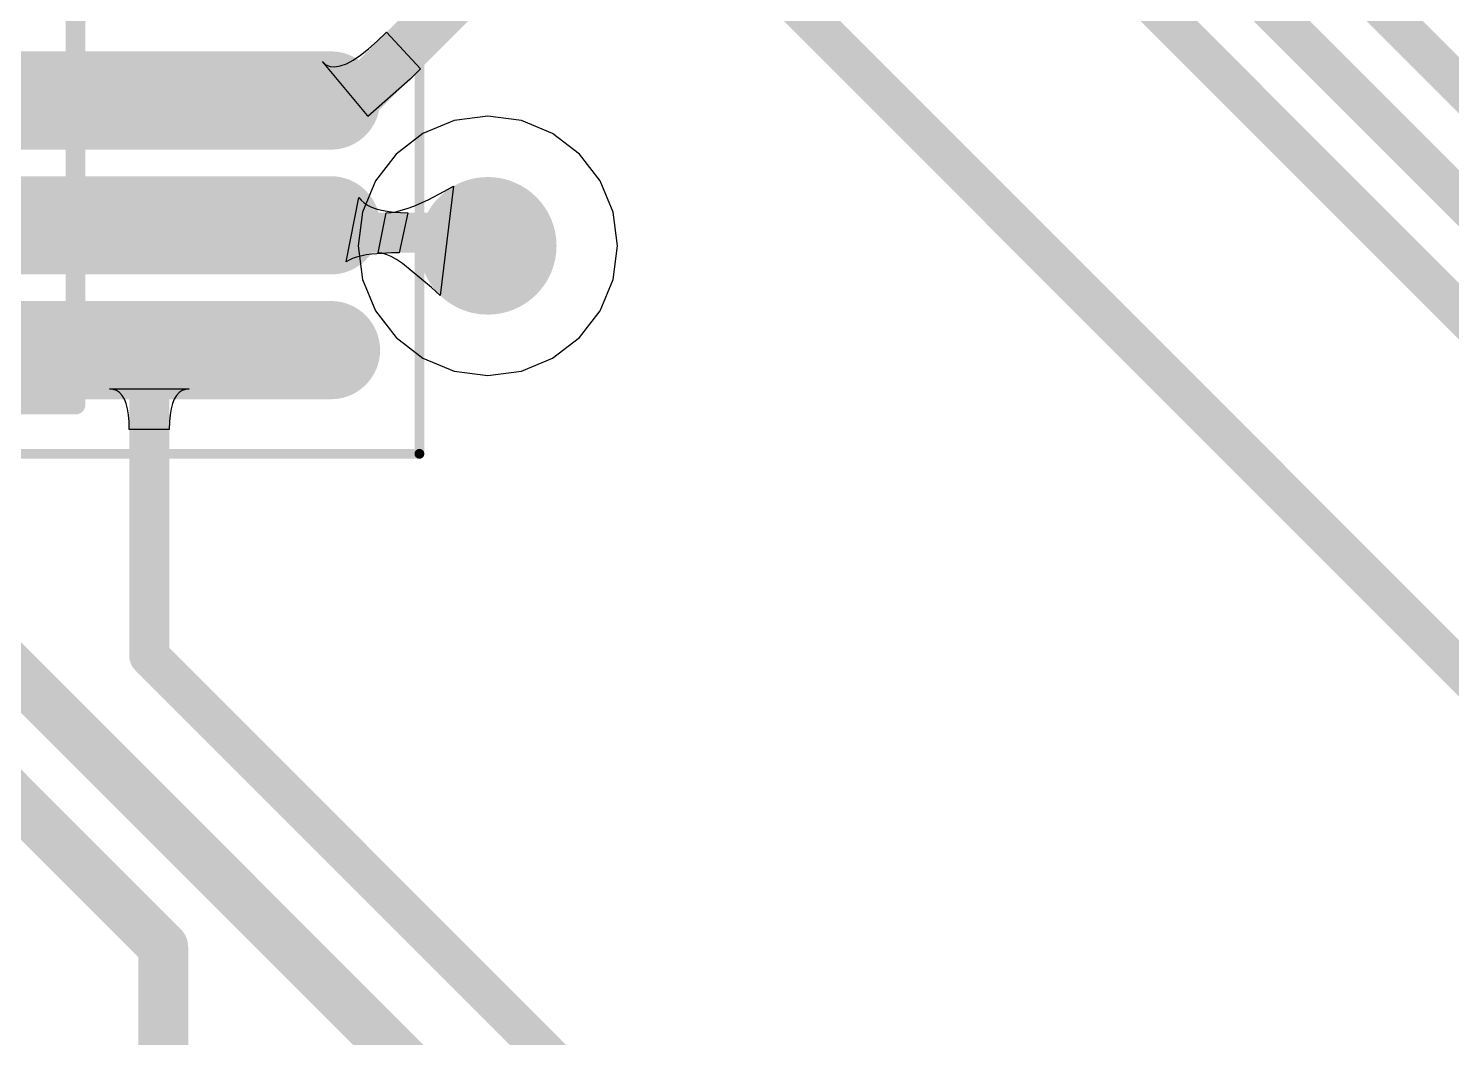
# Model space of a CAD drawing. Header units: inches. Extents: x -0.01 to 3.94, y -0.06 to 4.68.
# Drawn here: x 1.128 to 1.4131, y 2.7014 to 2.9035 of the extents above; entities that cross this region are included whole.
import ezdxf

# ---------------------------------------------------------------- set-up
doc = ezdxf.new("R2010")
doc.units = ezdxf.units.IN
doc.header["$MEASUREMENT"] = 0
for name, color, linetype in [('Bottom Layer', 5, 'Continuous'), ('Int1 -GND)', 16, 'Continuous'), ('Int2 -PWR)', 76, 'Continuous'), ('Top 3D Body', 56, 'Continuous'), ('Top Courtyard', 56, 'Continuous'), ('Top Layer', 1, 'Continuous'), ('Top Paste', 8, 'Continuous'), ('Top Solder', 216, 'Continuous'), ('Via Holes', 16, 'Continuous')]:
    doc.layers.add(name, color=color, linetype=linetype)

# ---------------------------------------------------------------- blocks, each defined once
blk = doc.blocks.new('517EE8A2_9FD8_4174_996D_BDBF76CA3EEB_431')
at = {"layer": 'Top Layer'}
h = blk.add_hatch(color=1, dxfattribs=at)
edge = h.paths.add_edge_path()
edge.add_arc((0.12992, -0.0375), 0.00787, 270, 450)
edge.add_line((0.12992, -0.02963), (0.05709, -0.02963))
edge.add_arc((0.05709, -0.0375), 0.00787, 90, 270)
edge.add_line((0.05709, -0.04537), (0.12992, -0.04537))
h = blk.add_hatch(color=1, dxfattribs=at)
edge = h.paths.add_edge_path()
edge.add_arc((0.12992, -0.0625), 0.00787, 270, 450)
edge.add_line((0.12992, -0.05463), (0.05709, -0.05463))
edge.add_arc((0.05709, -0.0625), 0.00787, 90, 270)
edge.add_line((0.05709, -0.07037), (0.12992, -0.07037))
h = blk.add_hatch(color=1, dxfattribs=at)
edge = h.paths.add_edge_path()
edge.add_arc((0.12992, -0.0875), 0.00787, 270, 450)
edge.add_line((0.12992, -0.07963), (0.05709, -0.07963))
edge.add_arc((0.05709, -0.0875), 0.00787, 90, 270)
edge.add_line((0.05709, -0.09537), (0.12992, -0.09537))
at = {"layer": 'Top Paste'}
h = blk.add_hatch(color=8, dxfattribs=at)
edge = h.paths.add_edge_path()
edge.add_arc((0.12992, -0.0375), 0.00787, 270, 450)
edge.add_line((0.12992, -0.02963), (0.05709, -0.02963))
edge.add_arc((0.05709, -0.0375), 0.00787, 90, 270)
edge.add_line((0.05709, -0.04537), (0.12992, -0.04537))
h = blk.add_hatch(color=8, dxfattribs=at)
edge = h.paths.add_edge_path()
edge.add_arc((0.12992, -0.0625), 0.00787, 270, 450)
edge.add_line((0.12992, -0.05463), (0.05709, -0.05463))
edge.add_arc((0.05709, -0.0625), 0.00787, 90, 270)
edge.add_line((0.05709, -0.07037), (0.12992, -0.07037))
h = blk.add_hatch(color=8, dxfattribs=at)
edge = h.paths.add_edge_path()
edge.add_arc((0.12992, -0.0875), 0.00787, 270, 450)
edge.add_line((0.12992, -0.07963), (0.05709, -0.07963))
edge.add_arc((0.05709, -0.0875), 0.00787, 90, 270)
edge.add_line((0.05709, -0.09537), (0.12992, -0.09537))
at = {"layer": 'Top Solder'}
h = blk.add_hatch(color=216, dxfattribs=at)
edge = h.paths.add_edge_path()
edge.add_arc((0.12992, -0.0375), 0.00984, 270, 450)
edge.add_line((0.12992, -0.02766), (0.05709, -0.02766))
edge.add_arc((0.05709, -0.0375), 0.00984, 90, 270)
edge.add_line((0.05709, -0.04734), (0.12992, -0.04734))
h = blk.add_hatch(color=216, dxfattribs=at)
edge = h.paths.add_edge_path()
edge.add_arc((0.12992, -0.0625), 0.00984, 270, 450)
edge.add_line((0.12992, -0.05266), (0.05709, -0.05266))
edge.add_arc((0.05709, -0.0625), 0.00984, 90, 270)
edge.add_line((0.05709, -0.07234), (0.12992, -0.07234))
h = blk.add_hatch(color=216, dxfattribs=at)
edge = h.paths.add_edge_path()
edge.add_arc((0.12992, -0.0875), 0.00984, 270, 450)
edge.add_line((0.12992, -0.07766), (0.05709, -0.07766))
edge.add_arc((0.05709, -0.0875), 0.00984, 90, 270)
edge.add_line((0.05709, -0.09734), (0.12992, -0.09734))
at = {"layer": 'Top 3D Body'}
for points in [[(0.07874, -0.09842, 0.00394, 0.00394, 0), (0.07874, 0.09843, 0.00394, 0.00394, 0)], [(-0.07874, -0.09842, 0.00394, 0.00394, 0), (0.07874, -0.09842, 0.00394, 0.00394, 0)]]:
    blk.add_lwpolyline(points, format="xyseb", dxfattribs=at)
blk.add_lwpolyline([(0.07776, -0.09842, 0.00197, 0.00197, 1), (0.07972, -0.09842, 0.00197, 0.00197, 1)], format="xyseb", close=True, dxfattribs=at)
blk.add_lwpolyline([(0.07776, -0.09842, 0.00197, 0.00197, 1), (0.07972, -0.09842, 0.00197, 0.00197, 1)], format="xyseb", close=True, dxfattribs=at)
at = {"layer": 'Top Courtyard'}
for points in [[(0.14764, -0.10827, 0.00197, 0.00197, 0), (0.14764, 0.10827, 0.00197, 0.00197, 0)], [(-0.14764, -0.10827, 0.00197, 0.00197, 0), (0.14764, -0.10827, 0.00197, 0.00197, 0)]]:
    blk.add_lwpolyline(points, format="xyseb", dxfattribs=at)
blk.add_lwpolyline([(0.14715, -0.10827, 0.000984, 0.000984, 1), (0.14813, -0.10827, 0.000984, 0.000984, 1)], format="xyseb", close=True, dxfattribs=at)
blk.add_lwpolyline([(0.14715, -0.10827, 0.000984, 0.000984, 1), (0.14813, -0.10827, 0.000984, 0.000984, 1)], format="xyseb", close=True, dxfattribs=at)

msp = doc.modelspace()

# ---------------------------------------------------------------- hatches: boundary and pattern name
at = {"layer": 'Bottom Layer'}
h = msp.add_hatch(color=5, dxfattribs=at)
edge = h.paths.add_edge_path()
edge.add_arc((1.22, 2.86), 0.01378, 0, 360)
at = {"layer": 'Int1 -GND)'}
h = msp.add_hatch(color=7, dxfattribs=at)
edge = h.paths.add_edge_path()
edge.add_arc((1.22, 2.86), 0.01378, 0, 360)
at = {"layer": 'Int2 -PWR)'}
h = msp.add_hatch(color=7, dxfattribs=at)
edge = h.paths.add_edge_path()
edge.add_arc((1.22, 2.86), 0.01378, 0, 360)
at = {"layer": 'Top Layer'}
h = msp.add_hatch(color=1, dxfattribs=at)
edge = h.paths.add_edge_path()
edge.add_arc((1.22, 2.86), 0.01378, 0, 360)
at = {"layer": 'Via Holes'}
h = msp.add_hatch(color=7, dxfattribs=at)
edge = h.paths.add_edge_path()
edge.add_arc((1.22, 2.86), 0.00689, 0, 360)

# ---------------------------------------------------------------- linework, layer by layer
at = {"layer": 'Bottom Layer'}
msp.add_lwpolyline([(1.23, 2.96, 0.008, 0.008, 0), (1.56854, 2.62146, 0.008, 0.008, 0)], format="xyseb", dxfattribs=at)
at = {"layer": 'Int2 -PWR)'}
for p, q in [((1.22, 2.886), (1.21327, 2.88512)), ((1.22673, 2.88512), (1.22, 2.886)), ((1.21327, 2.88512), (1.207, 2.88252)), ((1.233, 2.88252), (1.22673, 2.88512)), ((1.207, 2.88252), (1.20161, 2.87839)), ((1.23839, 2.87839), (1.233, 2.88252)), ((1.20161, 2.87839), (1.19748, 2.873)), ((1.24252, 2.873), (1.23839, 2.87839)), ((1.19748, 2.873), (1.19488, 2.86673)), ((1.24512, 2.86673), (1.24252, 2.873)), ((1.19488, 2.86673), (1.194, 2.86)), ((1.246, 2.86), (1.24512, 2.86673)), ((1.194, 2.86), (1.19488, 2.85327)), ((1.24512, 2.85327), (1.246, 2.86)), ((1.19488, 2.85327), (1.19748, 2.847)), ((1.24252, 2.847), (1.24512, 2.85327)), ((1.19748, 2.847), (1.20161, 2.84161)), ((1.23839, 2.84161), (1.24252, 2.847)), ((1.20161, 2.84161), (1.207, 2.83748)), ((1.233, 2.83748), (1.23839, 2.84161)), ((1.207, 2.83748), (1.21327, 2.83488)), ((1.22673, 2.83488), (1.233, 2.83748)), ((1.21327, 2.83488), (1.22, 2.834)), ((1.22, 2.834), (1.22673, 2.83488))]:
    msp.add_line(p, q, dxfattribs=at)
at = {"layer": 'Top Layer'}
for p, q in [((1.1961, 2.89946), (1.19784, 2.90099)), ((1.19784, 2.90099), (1.19972, 2.9028)), ((1.19972, 2.9028), (1.20653, 2.89547)), ((1.19301, 2.8972), (1.19449, 2.8982)), ((1.19449, 2.8982), (1.1961, 2.89946)), ((1.19589, 2.88609), (1.18687, 2.8969)), ((1.18687, 2.8969), (1.18756, 2.89628)), ((1.18756, 2.89628), (1.18839, 2.89592)), ((1.18839, 2.89592), (1.18935, 2.89584)), ((1.18935, 2.89584), (1.19044, 2.89602)), ((1.19044, 2.89602), (1.19166, 2.89648)), ((1.19166, 2.89648), (1.19301, 2.8972)), ((1.20653, 2.89547), (1.20445, 2.89341)), ((1.20445, 2.89341), (1.19594, 2.8859)), ((1.19594, 2.8859), (1.19589, 2.88609)), ((1.2131, 2.87193), (1.21046, 2.85005)), ((1.21132, 2.87092), (1.2131, 2.87193)), ((1.19161, 2.85681), (1.19417, 2.8697)), ((1.19417, 2.8697), (1.19464, 2.86912)), ((1.19464, 2.86912), (1.19522, 2.8686)), ((1.20516, 2.86796), (1.20804, 2.86923)), ((1.20804, 2.86923), (1.21132, 2.87092)), ((1.19522, 2.8686), (1.19592, 2.86814)), ((1.19592, 2.86814), (1.19673, 2.86774)), ((1.19673, 2.86774), (1.19765, 2.8674)), ((1.19765, 2.8674), (1.19869, 2.86712)), ((1.19802, 2.85863), (1.19965, 2.86663)), ((1.19869, 2.86712), (1.19985, 2.86691)), ((1.19965, 2.86663), (1.20056, 2.86668)), ((1.19985, 2.86691), (1.20111, 2.86675)), ((1.20056, 2.86668), (1.20156, 2.86684)), ((1.20111, 2.86675), (1.20249, 2.86666)), ((1.20156, 2.86684), (1.20266, 2.86711)), ((1.20399, 2.86663), (1.20225, 2.85863)), ((1.20249, 2.86666), (1.20399, 2.86663)), ((1.20266, 2.86711), (1.20386, 2.86748)), ((1.20386, 2.86748), (1.20516, 2.86796)), ((1.19291, 2.85747), (1.19221, 2.85716)), ((1.19371, 2.85774), (1.19291, 2.85747)), ((1.19563, 2.85818), (1.19371, 2.85774)), ((1.19675, 2.85834), (1.19563, 2.85818)), ((1.20072, 2.85861), (1.19675, 2.85834)), ((1.19877, 2.85855), (1.19802, 2.85863)), ((1.19964, 2.85829), (1.19877, 2.85855)), ((1.20061, 2.85786), (1.19964, 2.85829)), ((1.20169, 2.85726), (1.20061, 2.85786)), ((1.20225, 2.85863), (1.20072, 2.85861)), ((1.19221, 2.85716), (1.19161, 2.85681)), ((1.20288, 2.85649), (1.20169, 2.85726)), ((1.20873, 2.85168), (1.20288, 2.85649)), ((1.21046, 2.85005), (1.20873, 2.85168)), ((1.14493, 2.83125), (1.14417, 2.83133)), ((1.14417, 2.83133), (1.16017, 2.83133)), ((1.14561, 2.831), (1.14493, 2.83125)), ((1.14621, 2.8306), (1.14561, 2.831)), ((1.14673, 2.83003), (1.14621, 2.8306)), ((1.14717, 2.8293), (1.14673, 2.83003)), ((1.14753, 2.82841), (1.14717, 2.8293)), ((1.15717, 2.8293), (1.15681, 2.82841)), ((1.15761, 2.83003), (1.15717, 2.8293)), ((1.15813, 2.8306), (1.15761, 2.83003)), ((1.15873, 2.831), (1.15813, 2.8306)), ((1.15941, 2.83125), (1.15873, 2.831)), ((1.16017, 2.83133), (1.15941, 2.83125)), ((1.14781, 2.82735), (1.14753, 2.82841)), ((1.14801, 2.82613), (1.14781, 2.82735)), ((1.14813, 2.82475), (1.14801, 2.82613)), ((1.15633, 2.82613), (1.15621, 2.82475)), ((1.15653, 2.82735), (1.15633, 2.82613)), ((1.15681, 2.82841), (1.15653, 2.82735)), ((1.14817, 2.82321), (1.14813, 2.82475)), ((1.15617, 2.82321), (1.14817, 2.82321)), ((1.15621, 2.82475), (1.15617, 2.82321))]:
    msp.add_line(p, q, dxfattribs=at)
for points in [[(1.23778, 3.06897, 0.008, 0.008, 0), (1.5468, 2.75995, 0.008, 0.008, 0)], [(1.22178, 3.06234, 0.008, 0.008, 0), (1.54017, 2.74395, 0.008, 0.008, 0)], [(1.20578, 3.05572, 0.008, 0.008, 0), (1.72656, 2.53494, 0.008, 0.008, 0)], [(1.1931, 2.88911, 0.01, 0.01, 0), (1.25267, 2.94868, 0.01, 0.01, 0)], [(1.15217, 2.88911, 0.01, 0.01, 0), (1.1931, 2.88911, 0.01, 0.01, 0)], [(1.15217, 2.86411, 0.008, 0.008, 0), (1.15365, 2.86263, 0.008, 0.008, 0)], [(1.15365, 2.86263, 0.008, 0.008, 0), (1.21737, 2.86263, 0.008, 0.008, 0)], [(1.21737, 2.86263, 0.008, 0.008, 0), (1.22, 2.86, 0.008, 0.008, 0)], [(1.04001, 2.85999, 0.01, 0.01, 0), (1.23496, 2.66504, 0.01, 0.01, 0)], [(1.03543, 2.83911, 0.01, 0.01, 0), (1.15496, 2.71958, 0.01, 0.01, 0)], [(1.15217, 2.77783, 0.008, 0.008, 0), (1.15217, 2.83911, 0.008, 0.008, 0)], [(1.15217, 2.77783, 0.008, 0.008, 0), (1.31396, 2.61604, 0.008, 0.008, 0)], [(1.15496, 2.56394, 0.01, 0.01, 0), (1.15496, 2.71958, 0.01, 0.01, 0)]]:
    msp.add_lwpolyline(points, format="xyseb", dxfattribs=at)
for points in [[(1.14967, 2.88911, 0.005, 0.005, 1), (1.15467, 2.88911, 0.005, 0.005, 1)], [(1.1906, 2.88911, 0.005, 0.005, 1), (1.1956, 2.88911, 0.005, 0.005, 1)], [(1.1906, 2.88911, 0.005, 0.005, 1), (1.1956, 2.88911, 0.005, 0.005, 1)], [(1.15017, 2.86411, 0.004, 0.004, 1), (1.15417, 2.86411, 0.004, 0.004, 1)], [(1.15165, 2.86263, 0.004, 0.004, 1), (1.15565, 2.86263, 0.004, 0.004, 1)], [(1.15165, 2.86263, 0.004, 0.004, 1), (1.15565, 2.86263, 0.004, 0.004, 1)], [(1.21537, 2.86263, 0.004, 0.004, 1), (1.21937, 2.86263, 0.004, 0.004, 1)], [(1.21537, 2.86263, 0.004, 0.004, 1), (1.21937, 2.86263, 0.004, 0.004, 1)], [(1.218, 2.86, 0.004, 0.004, 1), (1.222, 2.86, 0.004, 0.004, 1)], [(1.15017, 2.83911, 0.004, 0.004, 1), (1.15417, 2.83911, 0.004, 0.004, 1)], [(1.15017, 2.77783, 0.004, 0.004, 1), (1.15417, 2.77783, 0.004, 0.004, 1)], [(1.15017, 2.77783, 0.004, 0.004, 1), (1.15417, 2.77783, 0.004, 0.004, 1)], [(1.15246, 2.71958, 0.005, 0.005, 1), (1.15746, 2.71958, 0.005, 0.005, 1)], [(1.15246, 2.71958, 0.005, 0.005, 1), (1.15746, 2.71958, 0.005, 0.005, 1)]]:
    msp.add_lwpolyline(points, format="xyseb", close=True, dxfattribs=at)

# ---------------------------------------------------------------- block references
msp.add_blockref('517EE8A2_9FD8_4174_996D_BDBF76CA3EEB_431', (1.05866, 2.92661))

doc.saveas('drawing.dxf')
